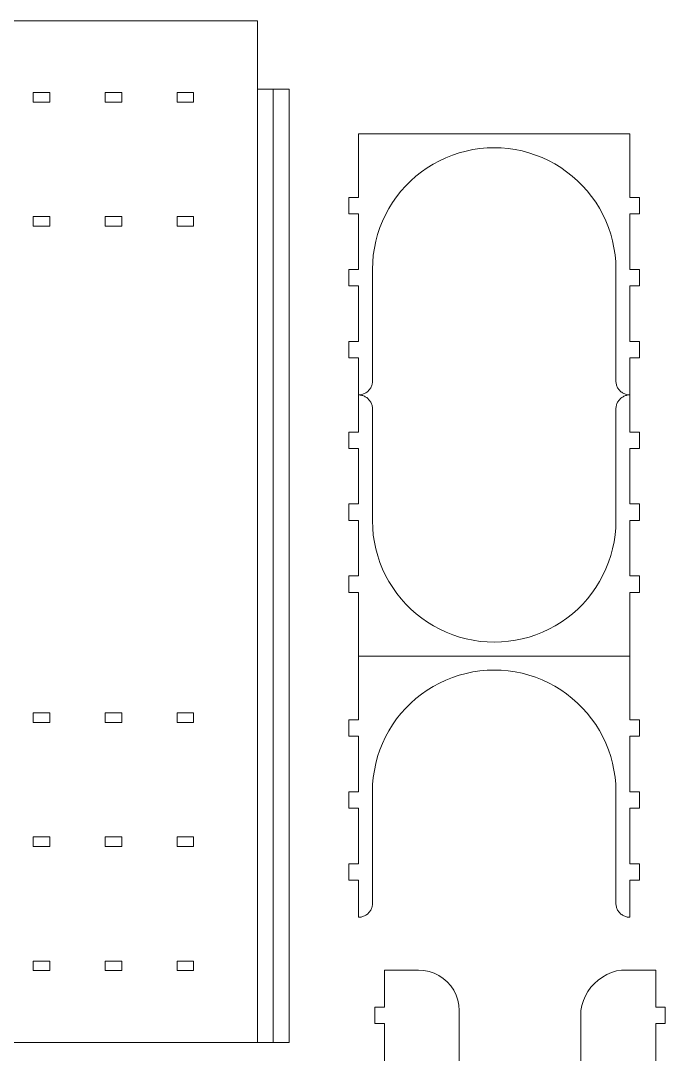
# Model space of a CAD drawing. Header units: millimetres. Extents: x -98 to 307, y -584 to 79.
# Drawn here: x 94.5 to 296.2, y -250.1 to 73.5 of the extents above; entities that cross this region are included whole.
import ezdxf

# ---------------------------------------------------------------- set-up
doc = ezdxf.new("R2010")
doc.units = ezdxf.units.MM
doc.header["$MEASUREMENT"] = 0
doc.layers.add('layer 1', color=7, linetype='Continuous')

msp = doc.modelspace()

# ---------------------------------------------------------------- linework, layer by layer
at = {"layer": 'layer 1', "lineweight": 9}
for points in [[(83.5881, 73.5498), (83.5881, 73.5498), (168.5266, 73.5498), (168.5266, 73.5498)], [(168.5266, 52.1518), (168.5266, 52.1518), (168.5266, 73.5498), (168.5266, 73.5498)], [(168.5266, 52.1518), (168.5266, 52.1518), (173.482, 52.1518), (173.482, 52.1518)], [(168.5266, -246.3386), (168.5266, -246.3386), (168.5266, 52.1518), (168.5266, 52.1518)], [(173.482, 52.1518), (173.482, 52.1518), (178.4375, 52.1518), (178.4375, 52.1518)], [(173.482, -246.3386), (173.482, -246.3386), (173.482, 52.1518), (173.482, 52.1518)], [(178.4375, -246.3386), (178.4375, -246.3386), (178.4375, 52.1518), (178.4375, 52.1518)], [(98.3762, 48.0722), (98.3762, 48.0722), (98.3762, 51.0716), (98.3762, 51.0716)], [(98.3762, 51.0716), (98.3762, 51.0716), (103.5324, 51.0716), (103.5324, 51.0716)], [(103.5324, 51.0716), (103.5324, 51.0716), (103.5324, 48.0722), (103.5324, 48.0722)], [(120.8996, 48.0724), (120.8996, 48.0724), (120.8996, 51.0718), (120.8996, 51.0718)], [(120.8996, 51.0718), (120.8996, 51.0718), (126.0558, 51.0718), (126.0558, 51.0718)], [(126.0558, 51.0718), (126.0558, 51.0718), (126.0558, 48.0724), (126.0558, 48.0724)], [(143.4231, 51.072), (143.4231, 51.072), (143.4231, 48.0727), (143.4231, 48.0727)], [(148.5793, 51.072), (148.5793, 51.072), (143.4231, 51.072), (143.4231, 51.072)], [(148.5793, 48.0727), (148.5793, 48.0727), (148.5793, 51.072), (148.5793, 51.072)], [(103.5324, 48.0722), (103.5324, 48.0722), (98.3762, 48.0722), (98.3762, 48.0722)], [(126.0558, 48.0724), (126.0558, 48.0724), (120.8996, 48.0724), (120.8996, 48.0724)], [(143.4231, 48.0727), (143.4231, 48.0727), (148.5793, 48.0727), (148.5793, 48.0727)], [(200.1728, 38.1325), (200.1728, 38.1325), (200.1728, 18.1871), (200.1728, 18.1871)], [(285.1111, 38.1325), (285.1111, 38.1325), (200.1728, 38.1325), (200.1728, 38.1325)], [(285.1109, 18.1871), (285.1109, 18.1871), (285.1111, 38.1325), (285.1111, 38.1325)], [(233.8384, 32.7326), (233.8384, 32.7326), (231.7023, 32.1593), (231.7023, 32.1593)], [(236.0041, 33.181), (236.0041, 33.181), (233.8384, 32.7326), (233.8384, 32.7326)], [(238.1922, 33.503), (238.1922, 33.503), (236.0041, 33.181), (236.0041, 33.181)], [(240.3953, 33.6974), (240.3953, 33.6974), (238.1922, 33.503), (238.1922, 33.503)], [(242.606, 33.7637), (242.606, 33.7637), (240.3953, 33.6974), (240.3953, 33.6974)], [(244.8168, 33.7016), (244.8168, 33.7016), (242.606, 33.7637), (242.606, 33.7637)], [(247.0203, 33.5113), (247.0203, 33.5113), (244.8168, 33.7016), (244.8168, 33.7016)], [(249.2091, 33.1935), (249.2091, 33.1935), (247.0203, 33.5113), (247.0203, 33.5113)], [(251.3757, 32.7492), (251.3757, 32.7492), (249.2091, 33.1935), (249.2091, 33.1935)], [(253.5128, 32.1799), (253.5128, 32.1799), (251.3757, 32.7492), (251.3757, 32.7492)], [(225.5433, 29.7114), (225.5433, 29.7114), (223.5965, 28.6619), (223.5965, 28.6619)], [(227.5477, 30.6462), (227.5477, 30.6462), (225.5433, 29.7114), (225.5433, 29.7114)], [(229.603, 31.4631), (229.603, 31.4631), (227.5477, 30.6462), (227.5477, 30.6462)], [(231.7023, 32.1593), (231.7023, 32.1593), (229.603, 31.4631), (229.603, 31.4631)], [(255.6134, 31.4876), (255.6134, 31.4876), (253.5128, 32.1799), (253.5128, 32.1799)], [(257.6702, 30.6746), (257.6702, 30.6746), (255.6134, 31.4876), (255.6134, 31.4876)], [(259.6764, 29.7435), (259.6764, 29.7435), (257.6702, 30.6746), (257.6702, 30.6746)], [(261.6252, 28.6977), (261.6252, 28.6977), (259.6764, 29.7435), (259.6764, 29.7435)], [(219.9017, 26.2331), (219.9017, 26.2331), (218.1662, 24.8621), (218.1662, 24.8621)], [(221.7138, 27.5011), (221.7138, 27.5011), (219.9017, 26.2331), (219.9017, 26.2331)], [(223.5965, 28.6619), (223.5965, 28.6619), (221.7138, 27.5011), (221.7138, 27.5011)], [(263.51, 27.5405), (263.51, 27.5405), (261.6252, 28.6977), (261.6252, 28.6977)], [(265.3245, 26.2759), (265.3245, 26.2759), (263.51, 27.5405), (263.51, 27.5405)], [(267.0626, 24.9082), (267.0626, 24.9082), (265.3245, 26.2759), (265.3245, 26.2759)], [(216.5132, 23.3927), (216.5132, 23.3927), (214.9483, 21.8299), (214.9483, 21.8299)], [(218.1662, 24.8621), (218.1662, 24.8621), (216.5132, 23.3927), (216.5132, 23.3927)], [(268.7183, 23.4419), (268.7183, 23.4419), (267.0626, 24.9082), (267.0626, 24.9082)], [(270.2862, 21.882), (270.2862, 21.882), (268.7183, 23.4419), (268.7183, 23.4419)], [(213.4766, 20.1789), (213.4766, 20.1789), (212.1033, 18.4452), (212.1033, 18.4452)], [(214.9483, 21.8299), (214.9483, 21.8299), (213.4766, 20.1789), (213.4766, 20.1789)], [(271.761, 20.2338), (271.761, 20.2338), (270.2862, 21.882), (270.2862, 21.882)], [(273.1376, 18.5027), (273.1376, 18.5027), (271.761, 20.2338), (271.761, 20.2338)], [(200.1728, 18.1871), (200.1728, 18.1871), (197.1719, 18.1871), (197.1719, 18.1871)], [(210.8328, 16.6348), (210.8328, 16.6348), (209.6696, 14.7538), (209.6696, 14.7538)], [(212.1033, 18.4452), (212.1033, 18.4452), (210.8328, 16.6348), (210.8328, 16.6348)], [(274.4115, 16.6947), (274.4115, 16.6947), (273.1376, 18.5027), (273.1376, 18.5027)], [(275.5783, 14.8159), (275.5783, 14.8159), (274.4115, 16.6947), (274.4115, 16.6947)], [(285.1109, 18.1871), (285.1109, 18.1871), (288.1102, 18.1871), (288.1102, 18.1871)], [(200.1728, 13.0309), (200.1728, 13.0309), (197.1719, 13.0309), (197.1719, 13.0309)], [(200.1728, 13.0309), (200.1728, 13.0309), (200.1728, -4.3363), (200.1728, -4.3363)], [(209.6696, 14.7538), (209.6696, 14.7538), (208.6174, 12.8084), (208.6174, 12.8084)], [(276.6341, 12.8725), (276.6341, 12.8725), (275.5783, 14.8159), (275.5783, 14.8159)], [(285.1107, -4.3363), (285.1107, -4.3363), (285.1109, 13.0309), (285.1109, 13.0309)], [(285.1109, 13.0309), (285.1109, 13.0309), (288.1102, 13.0309), (288.1102, 13.0309)], [(98.3762, 9.2243), (98.3762, 9.2243), (98.3762, 12.2237), (98.3762, 12.2237)], [(98.3762, 12.2237), (98.3762, 12.2237), (103.5324, 12.2237), (103.5324, 12.2237)], [(103.5324, 12.2237), (103.5324, 12.2237), (103.5324, 9.2243), (103.5324, 9.2243)], [(120.8996, 9.2245), (120.8996, 9.2245), (120.8996, 12.2239), (120.8996, 12.2239)], [(120.8996, 12.2239), (120.8996, 12.2239), (126.0558, 12.2239), (126.0558, 12.2239)], [(126.0558, 12.2239), (126.0558, 12.2239), (126.0558, 9.2245), (126.0558, 9.2245)], [(143.4231, 12.2241), (143.4231, 12.2241), (143.4231, 9.2247), (143.4231, 9.2247)], [(148.5793, 12.2241), (148.5793, 12.2241), (143.4231, 12.2241), (143.4231, 12.2241)], [(148.5793, 9.2247), (148.5793, 9.2247), (148.5793, 12.2241), (148.5793, 12.2241)], [(207.6799, 10.8052), (207.6799, 10.8052), (206.8602, 8.751), (206.8602, 8.751)], [(208.6174, 12.8084), (208.6174, 12.8084), (207.6799, 10.8052), (207.6799, 10.8052)], [(277.5754, 10.8711), (277.5754, 10.8711), (276.6341, 12.8725), (276.6341, 12.8725)], [(278.3989, 8.8184), (278.3989, 8.8184), (277.5754, 10.8711), (277.5754, 10.8711)], [(103.5324, 9.2243), (103.5324, 9.2243), (98.3762, 9.2243), (98.3762, 9.2243)], [(126.0558, 9.2245), (126.0558, 9.2245), (120.8996, 9.2245), (120.8996, 9.2245)], [(143.4231, 9.2247), (143.4231, 9.2247), (148.5793, 9.2247), (148.5793, 9.2247)], [(206.1611, 6.6527), (206.1611, 6.6527), (205.585, 4.5174), (205.585, 4.5174)], [(206.8602, 8.751), (206.8602, 8.751), (206.1611, 6.6527), (206.1611, 6.6527)], [(279.102, 6.7215), (279.102, 6.7215), (278.3989, 8.8184), (278.3989, 8.8184)], [(279.6822, 4.5872), (279.6822, 4.5872), (279.102, 6.7215), (279.102, 6.7215)], [(205.585, 4.5174), (205.585, 4.5174), (205.1337, 2.3522), (205.1337, 2.3522)], [(280.1375, 2.4229), (280.1375, 2.4229), (279.6822, 4.5872), (279.6822, 4.5872)], [(204.8088, 0.1645), (204.8088, 0.1645), (204.6113, -2.0383), (204.6113, -2.0383)], [(205.1337, 2.3522), (205.1337, 2.3522), (204.8088, 0.1645), (204.8088, 0.1645)], [(280.4666, 0.2358), (280.4666, 0.2358), (280.1375, 2.4229), (280.1375, 2.4229)], [(280.6681, -1.9667), (280.6681, -1.9667), (280.4666, 0.2358), (280.4666, 0.2358)], [(204.6113, -2.0383), (204.6113, -2.0383), (204.5421, -4.2489), (204.5421, -4.2489)], [(280.7416, -4.1771), (280.7416, -4.1771), (280.6681, -1.9667), (280.6681, -1.9667)], [(200.1728, -4.3363), (200.1728, -4.3363), (197.1719, -4.3363), (197.1719, -4.3363)], [(204.5421, -4.2489), (204.5421, -4.2489), (204.5421, -39.2597), (204.5421, -39.2597)], [(280.7416, -39.2597), (280.7416, -39.2597), (280.7416, -4.1771), (280.7416, -4.1771)], [(285.1107, -4.3363), (285.1107, -4.3363), (288.1102, -4.3364), (288.1102, -4.3364)], [(200.1728, -9.4925), (200.1728, -9.4925), (197.1719, -9.4925), (197.1719, -9.4925)], [(200.1728, -9.4925), (200.1728, -9.4925), (200.1728, -26.8598), (200.1728, -26.8598)], [(285.1105, -26.8598), (285.1105, -26.8598), (285.1107, -9.4925), (285.1107, -9.4925)], [(285.1107, -9.4925), (285.1107, -9.4925), (288.1102, -9.4926), (288.1102, -9.4926)], [(200.1728, -26.8598), (200.1728, -26.8598), (197.1719, -26.8598), (197.1719, -26.8598)], [(285.1105, -26.8598), (285.1105, -26.8598), (288.1102, -26.8598), (288.1102, -26.8598)], [(200.1728, -32.016), (200.1728, -32.016), (197.1719, -32.016), (197.1719, -32.016)], [(200.1728, -32.016), (200.1728, -32.016), (200.1728, -43.629), (200.1728, -43.629)], [(285.1102, -43.629), (285.1102, -43.629), (285.1104, -32.016), (285.1104, -32.016)], [(285.1104, -32.016), (285.1104, -32.016), (288.1102, -32.016), (288.1102, -32.016)], [(203.3579, -42.2507), (203.3579, -42.2507), (203.5394, -42.0448), (203.5394, -42.0448)], [(203.5394, -42.0448), (203.5394, -42.0448), (203.7076, -41.8279), (203.7076, -41.8279)], [(203.7076, -41.8279), (203.7076, -41.8279), (203.8619, -41.6009), (203.8619, -41.6009)], [(203.8619, -41.6009), (203.8619, -41.6009), (204.0016, -41.3646), (204.0016, -41.3646)], [(204.0016, -41.3646), (204.0016, -41.3646), (204.1262, -41.1201), (204.1262, -41.1201)], [(204.1262, -41.1201), (204.1262, -41.1201), (204.2352, -40.8682), (204.2352, -40.8682)], [(204.2352, -40.8682), (204.2352, -40.8682), (204.3282, -40.6099), (204.3282, -40.6099)], [(204.3282, -40.6099), (204.3282, -40.6099), (204.4048, -40.3463), (204.4048, -40.3463)], [(204.4048, -40.3463), (204.4048, -40.3463), (204.4647, -40.0784), (204.4647, -40.0784)], [(204.4647, -40.0784), (204.4647, -40.0784), (204.5076, -39.8073), (204.5076, -39.8073)], [(204.5076, -39.8073), (204.5076, -39.8073), (204.5334, -39.5341), (204.5334, -39.5341)], [(204.5334, -39.5341), (204.5334, -39.5341), (204.5421, -39.2597), (204.5421, -39.2597)], [(280.7416, -39.2597), (280.7416, -39.2597), (280.7502, -39.534), (280.7502, -39.534)], [(280.7502, -39.534), (280.7502, -39.534), (280.776, -39.8072), (280.776, -39.8072)], [(280.776, -39.8072), (280.776, -39.8072), (280.819, -40.0783), (280.819, -40.0783)], [(280.819, -40.0783), (280.819, -40.0783), (280.8788, -40.3461), (280.8788, -40.3461)], [(280.8788, -40.3461), (280.8788, -40.3461), (280.9554, -40.6097), (280.9554, -40.6097)], [(280.9554, -40.6097), (280.9554, -40.6097), (281.0484, -40.8679), (281.0484, -40.8679)], [(281.0484, -40.8679), (281.0484, -40.8679), (281.1573, -41.1198), (281.1573, -41.1198)], [(281.1573, -41.1198), (281.1573, -41.1198), (281.2819, -41.3643), (281.2819, -41.3643)], [(281.2819, -41.3643), (281.2819, -41.3643), (281.4216, -41.6005), (281.4216, -41.6005)], [(281.4216, -41.6005), (281.4216, -41.6005), (281.5759, -41.8275), (281.5759, -41.8275)], [(281.5759, -41.8275), (281.5759, -41.8275), (281.7441, -42.0444), (281.7441, -42.0444)], [(281.7441, -42.0444), (281.7441, -42.0444), (281.9256, -42.2503), (281.9256, -42.2503)], [(200.1728, -43.629), (200.1728, -43.629), (200.1725, -55.242), (200.1725, -55.242)], [(200.1728, -43.629), (200.1728, -43.629), (200.4472, -43.6204), (200.4472, -43.6204)], [(200.4472, -43.6204), (200.4472, -43.6204), (200.7204, -43.5946), (200.7204, -43.5946)], [(200.7202, -43.6641), (200.7202, -43.6641), (200.4472, -43.6204), (200.4472, -43.6204)], [(200.9913, -43.707), (200.9913, -43.707), (200.7202, -43.6641), (200.7202, -43.6641)], [(200.7204, -43.5946), (200.7204, -43.5946), (200.9915, -43.5516), (200.9915, -43.5516)], [(201.2591, -43.7669), (201.2591, -43.7669), (200.9913, -43.707), (200.9913, -43.707)], [(200.9915, -43.5516), (200.9915, -43.5516), (201.2594, -43.4917), (201.2594, -43.4917)], [(201.5227, -43.8434), (201.5227, -43.8434), (201.2591, -43.7669), (201.2591, -43.7669)], [(201.2594, -43.4917), (201.2594, -43.4917), (201.523, -43.4152), (201.523, -43.4152)], [(201.7809, -43.9364), (201.7809, -43.9364), (201.5227, -43.8434), (201.5227, -43.8434)], [(201.523, -43.4152), (201.523, -43.4152), (201.7812, -43.3222), (201.7812, -43.3222)], [(202.0328, -44.0454), (202.0328, -44.0454), (201.7809, -43.9364), (201.7809, -43.9364)], [(201.7812, -43.3222), (201.7812, -43.3222), (202.0332, -43.2132), (202.0332, -43.2132)], [(202.2773, -44.17), (202.2773, -44.17), (202.0328, -44.0454), (202.0328, -44.0454)], [(202.0332, -43.2132), (202.0332, -43.2132), (202.2777, -43.0885), (202.2777, -43.0885)], [(202.5135, -44.3097), (202.5135, -44.3097), (202.2773, -44.17), (202.2773, -44.17)], [(202.2777, -43.0885), (202.2777, -43.0885), (202.514, -42.9488), (202.514, -42.9488)], [(202.7405, -44.464), (202.7405, -44.464), (202.5135, -44.3097), (202.5135, -44.3097)], [(202.514, -42.9488), (202.514, -42.9488), (202.741, -42.7945), (202.741, -42.7945)], [(202.9574, -44.6322), (202.9574, -44.6322), (202.7405, -44.464), (202.7405, -44.464)], [(202.741, -42.7945), (202.741, -42.7945), (202.9579, -42.6263), (202.9579, -42.6263)], [(203.1633, -44.8137), (203.1633, -44.8137), (202.9574, -44.6322), (202.9574, -44.6322)], [(202.9579, -42.6263), (202.9579, -42.6263), (203.1638, -42.4448), (203.1638, -42.4448)], [(203.3573, -45.0078), (203.3573, -45.0078), (203.1633, -44.8137), (203.1633, -44.8137)], [(203.1638, -42.4448), (203.1638, -42.4448), (203.3579, -42.2507), (203.3579, -42.2507)], [(203.5388, -45.2136), (203.5388, -45.2136), (203.3573, -45.0078), (203.3573, -45.0078)], [(203.707, -45.4305), (203.707, -45.4305), (203.5388, -45.2136), (203.5388, -45.2136)], [(281.7435, -45.2132), (281.7435, -45.2132), (281.5753, -45.4301), (281.5753, -45.4301)], [(281.9251, -45.0073), (281.9251, -45.0073), (281.7435, -45.2132), (281.7435, -45.2132)], [(282.1192, -44.8132), (282.1192, -44.8132), (281.9251, -45.0073), (281.9251, -45.0073)], [(281.9256, -42.2503), (281.9256, -42.2503), (282.1197, -42.4443), (282.1197, -42.4443)], [(282.325, -44.6317), (282.325, -44.6317), (282.1192, -44.8132), (282.1192, -44.8132)], [(282.1197, -42.4443), (282.1197, -42.4443), (282.3255, -42.6258), (282.3255, -42.6258)], [(282.5419, -44.4635), (282.5419, -44.4635), (282.325, -44.6317), (282.325, -44.6317)], [(282.3255, -42.6258), (282.3255, -42.6258), (282.5424, -42.794), (282.5424, -42.794)], [(282.7689, -44.3092), (282.7689, -44.3092), (282.5419, -44.4635), (282.5419, -44.4635)], [(282.5424, -42.794), (282.5424, -42.794), (282.7694, -42.9483), (282.7694, -42.9483)], [(283.0052, -44.1695), (283.0052, -44.1695), (282.7689, -44.3092), (282.7689, -44.3092)], [(282.7694, -42.9483), (282.7694, -42.9483), (283.0056, -43.088), (283.0056, -43.088)], [(283.2498, -44.0448), (283.2498, -44.0448), (283.0052, -44.1695), (283.0052, -44.1695)], [(283.0056, -43.088), (283.0056, -43.088), (283.2502, -43.2126), (283.2502, -43.2126)], [(283.5017, -43.9358), (283.5017, -43.9358), (283.2498, -44.0448), (283.2498, -44.0448)], [(283.2502, -43.2126), (283.2502, -43.2126), (283.502, -43.3216), (283.502, -43.3216)], [(283.7599, -43.8428), (283.7599, -43.8428), (283.5017, -43.9358), (283.5017, -43.9358)], [(283.502, -43.3216), (283.502, -43.3216), (283.7603, -43.4146), (283.7603, -43.4146)], [(284.0235, -43.7663), (284.0235, -43.7663), (283.7599, -43.8428), (283.7599, -43.8428)], [(283.7603, -43.4146), (283.7603, -43.4146), (284.0238, -43.4911), (284.0238, -43.4911)], [(284.2914, -43.7064), (284.2914, -43.7064), (284.0235, -43.7663), (284.0235, -43.7663)], [(284.0238, -43.4911), (284.0238, -43.4911), (284.2916, -43.551), (284.2916, -43.551)], [(284.8359, -43.6198), (284.8359, -43.6198), (284.2914, -43.7064), (284.2914, -43.7064)], [(284.2916, -43.551), (284.2916, -43.551), (284.5627, -43.5939), (284.5627, -43.5939)], [(284.5627, -43.5939), (284.5627, -43.5939), (284.8359, -43.6198), (284.8359, -43.6198)], [(284.8359, -43.6198), (284.8359, -43.6198), (285.1102, -43.629), (285.1102, -43.629)], [(285.1102, -55.242), (285.1102, -55.242), (285.1102, -43.629), (285.1102, -43.629)], [(203.8613, -45.6575), (203.8613, -45.6575), (203.707, -45.4305), (203.707, -45.4305)], [(204.001, -45.8937), (204.001, -45.8937), (203.8613, -45.6575), (203.8613, -45.6575)], [(204.1256, -46.1382), (204.1256, -46.1382), (204.001, -45.8937), (204.001, -45.8937)], [(204.2346, -46.3901), (204.2346, -46.3901), (204.1256, -46.1382), (204.1256, -46.1382)], [(204.3275, -46.6483), (204.3275, -46.6483), (204.2346, -46.3901), (204.2346, -46.3901)], [(204.4041, -46.9119), (204.4041, -46.9119), (204.3275, -46.6483), (204.3275, -46.6483)], [(204.464, -47.1797), (204.464, -47.1797), (204.4041, -46.9119), (204.4041, -46.9119)], [(204.5069, -47.4508), (204.5069, -47.4508), (204.464, -47.1797), (204.464, -47.1797)], [(204.5327, -47.724), (204.5327, -47.724), (204.5069, -47.4508), (204.5069, -47.4508)], [(204.5414, -47.9983), (204.5414, -47.9983), (204.5327, -47.724), (204.5327, -47.724)], [(204.5414, -47.9983), (204.5414, -47.9983), (204.5414, -83.0809), (204.5414, -83.0809)], [(280.7495, -47.7239), (280.7495, -47.7239), (280.7409, -47.9983), (280.7409, -47.9983)], [(280.7409, -83.0091), (280.7409, -83.0091), (280.7409, -47.9983), (280.7409, -47.9983)], [(280.7753, -47.4507), (280.7753, -47.4507), (280.7495, -47.7239), (280.7495, -47.7239)], [(280.8183, -47.1796), (280.8183, -47.1796), (280.7753, -47.4507), (280.7753, -47.4507)], [(280.8781, -46.9117), (280.8781, -46.9117), (280.8183, -47.1796), (280.8183, -47.1796)], [(280.9547, -46.6481), (280.9547, -46.6481), (280.8781, -46.9117), (280.8781, -46.9117)], [(281.0477, -46.3898), (281.0477, -46.3898), (280.9547, -46.6481), (280.9547, -46.6481)], [(281.1567, -46.1379), (281.1567, -46.1379), (281.0477, -46.3898), (281.0477, -46.3898)], [(281.2813, -45.8934), (281.2813, -45.8934), (281.1567, -46.1379), (281.1567, -46.1379)], [(281.421, -45.6571), (281.421, -45.6571), (281.2813, -45.8934), (281.2813, -45.8934)], [(281.5753, -45.4301), (281.5753, -45.4301), (281.421, -45.6571), (281.421, -45.6571)], [(200.1725, -55.242), (200.1725, -55.242), (197.1719, -55.242), (197.1719, -55.242)], [(285.1102, -55.242), (285.1102, -55.242), (288.1102, -55.242), (288.1102, -55.242)], [(200.1724, -60.3982), (200.1724, -60.3982), (197.1719, -60.3982), (197.1719, -60.3982)], [(200.1724, -60.3982), (200.1724, -60.3982), (200.1723, -77.7655), (200.1723, -77.7655)], [(285.1102, -77.7655), (285.1102, -77.7655), (285.1102, -60.3982), (285.1102, -60.3982)], [(285.1102, -60.3982), (285.1102, -60.3982), (288.1102, -60.3982), (288.1102, -60.3982)], [(200.1723, -77.7655), (200.1723, -77.7655), (197.1719, -77.7654), (197.1719, -77.7654)], [(285.1102, -77.7655), (285.1102, -77.7655), (288.1102, -77.7655), (288.1102, -77.7655)], [(200.1722, -82.9217), (200.1722, -82.9217), (197.1719, -82.9216), (197.1719, -82.9216)], [(200.1722, -82.9217), (200.1722, -82.9217), (200.1721, -100.2889), (200.1721, -100.2889)], [(204.5414, -83.0809), (204.5414, -83.0809), (204.6148, -85.2914), (204.6148, -85.2914)], [(280.6716, -85.2197), (280.6716, -85.2197), (280.7409, -83.0091), (280.7409, -83.0091)], [(285.1102, -100.2889), (285.1102, -100.2889), (285.1102, -82.9217), (285.1102, -82.9217)], [(285.1102, -82.9217), (285.1102, -82.9217), (288.1102, -82.9217), (288.1102, -82.9217)], [(204.6148, -85.2914), (204.6148, -85.2914), (204.8164, -87.4938), (204.8164, -87.4938)], [(280.4742, -87.4225), (280.4742, -87.4225), (280.6716, -85.2197), (280.6716, -85.2197)], [(204.8164, -87.4938), (204.8164, -87.4938), (205.1454, -89.6809), (205.1454, -89.6809)], [(205.1454, -89.6809), (205.1454, -89.6809), (205.6008, -91.8452), (205.6008, -91.8452)], [(279.698, -91.7754), (279.698, -91.7754), (280.1493, -89.6102), (280.1493, -89.6102)], [(280.1493, -89.6102), (280.1493, -89.6102), (280.4742, -87.4225), (280.4742, -87.4225)], [(205.6008, -91.8452), (205.6008, -91.8452), (206.181, -93.9795), (206.181, -93.9795)], [(279.1218, -93.9107), (279.1218, -93.9107), (279.698, -91.7754), (279.698, -91.7754)], [(206.181, -93.9795), (206.181, -93.9795), (206.884, -96.0764), (206.884, -96.0764)], [(206.884, -96.0764), (206.884, -96.0764), (207.7076, -98.1291), (207.7076, -98.1291)], [(277.603, -98.0632), (277.603, -98.0632), (278.4227, -96.009), (278.4227, -96.009)], [(278.4227, -96.009), (278.4227, -96.009), (279.1218, -93.9107), (279.1218, -93.9107)], [(200.1721, -100.2889), (200.1721, -100.2889), (197.1719, -100.2889), (197.1719, -100.2889)], [(207.7076, -98.1291), (207.7076, -98.1291), (208.6488, -100.1305), (208.6488, -100.1305)], [(208.6488, -100.1305), (208.6488, -100.1305), (209.7047, -102.0739), (209.7047, -102.0739)], [(275.6134, -102.0118), (275.6134, -102.0118), (276.6655, -100.0664), (276.6655, -100.0664)], [(276.6655, -100.0664), (276.6655, -100.0664), (277.603, -98.0632), (277.603, -98.0632)], [(285.1102, -100.2889), (285.1102, -100.2889), (288.1102, -100.2889), (288.1102, -100.2889)], [(209.7047, -102.0739), (209.7047, -102.0739), (210.8715, -103.9527), (210.8715, -103.9527)], [(274.4501, -103.8928), (274.4501, -103.8928), (275.6134, -102.0118), (275.6134, -102.0118)], [(200.172, -105.4451), (200.172, -105.4451), (197.1719, -105.4451), (197.1719, -105.4451)], [(200.172, -105.4451), (200.172, -105.4451), (200.1719, -125.3905), (200.1719, -125.3905)], [(210.8715, -103.9527), (210.8715, -103.9527), (212.1453, -105.7607), (212.1453, -105.7607)], [(212.1453, -105.7607), (212.1453, -105.7607), (213.5219, -107.4918), (213.5219, -107.4918)], [(271.8063, -107.4369), (271.8063, -107.4369), (273.1796, -105.7032), (273.1796, -105.7032)], [(273.1796, -105.7032), (273.1796, -105.7032), (274.4501, -103.8928), (274.4501, -103.8928)], [(285.1102, -125.3905), (285.1102, -125.3905), (285.1102, -105.4451), (285.1102, -105.4451)], [(285.1102, -105.4451), (285.1102, -105.4451), (288.1102, -105.4451), (288.1102, -105.4451)], [(213.5219, -107.4918), (213.5219, -107.4918), (214.9967, -109.14), (214.9967, -109.14)], [(214.9967, -109.14), (214.9967, -109.14), (216.5646, -110.6999), (216.5646, -110.6999)], [(268.7697, -110.6507), (268.7697, -110.6507), (270.3347, -109.0879), (270.3347, -109.0879)], [(270.3347, -109.0879), (270.3347, -109.0879), (271.8063, -107.4369), (271.8063, -107.4369)], [(216.5646, -110.6999), (216.5646, -110.6999), (218.2204, -112.1662), (218.2204, -112.1662)], [(218.2204, -112.1662), (218.2204, -112.1662), (219.9584, -113.5339), (219.9584, -113.5339)], [(265.3812, -113.4911), (265.3812, -113.4911), (267.1167, -112.1201), (267.1167, -112.1201)], [(267.1167, -112.1201), (267.1167, -112.1201), (268.7697, -110.6507), (268.7697, -110.6507)], [(219.9584, -113.5339), (219.9584, -113.5339), (221.7729, -114.7985), (221.7729, -114.7985)], [(221.7729, -114.7985), (221.7729, -114.7985), (223.6577, -115.9557), (223.6577, -115.9557)], [(223.6577, -115.9557), (223.6577, -115.9557), (225.6065, -117.0015), (225.6065, -117.0015)], [(259.7396, -116.9694), (259.7396, -116.9694), (261.6865, -115.9199), (261.6865, -115.9199)], [(261.6865, -115.9199), (261.6865, -115.9199), (263.5691, -114.7591), (263.5691, -114.7591)], [(263.5691, -114.7591), (263.5691, -114.7591), (265.3812, -113.4911), (265.3812, -113.4911)], [(225.6065, -117.0015), (225.6065, -117.0015), (227.6127, -117.9326), (227.6127, -117.9326)], [(227.6127, -117.9326), (227.6127, -117.9326), (229.6695, -118.7456), (229.6695, -118.7456)], [(229.6695, -118.7456), (229.6695, -118.7456), (231.7701, -119.4379), (231.7701, -119.4379)], [(231.7701, -119.4379), (231.7701, -119.4379), (233.9073, -120.0072), (233.9073, -120.0072)], [(251.4446, -119.9906), (251.4446, -119.9906), (253.5807, -119.4173), (253.5807, -119.4173)], [(253.5807, -119.4173), (253.5807, -119.4173), (255.6799, -118.7211), (255.6799, -118.7211)], [(255.6799, -118.7211), (255.6799, -118.7211), (257.7352, -117.9042), (257.7352, -117.9042)], [(257.7352, -117.9042), (257.7352, -117.9042), (259.7396, -116.9694), (259.7396, -116.9694)], [(233.9073, -120.0072), (233.9073, -120.0072), (236.0739, -120.4515), (236.0739, -120.4515)], [(236.0739, -120.4515), (236.0739, -120.4515), (238.2626, -120.7693), (238.2626, -120.7693)], [(238.2626, -120.7693), (238.2626, -120.7693), (240.4661, -120.9596), (240.4661, -120.9596)], [(240.4661, -120.9596), (240.4661, -120.9596), (242.6769, -121.0217), (242.6769, -121.0217)], [(242.6769, -121.0217), (242.6769, -121.0217), (244.8876, -120.9554), (244.8876, -120.9554)], [(244.8876, -120.9554), (244.8876, -120.9554), (247.0907, -120.761), (247.0907, -120.761)], [(247.0907, -120.761), (247.0907, -120.761), (249.2788, -120.439), (249.2788, -120.439)], [(249.2788, -120.439), (249.2788, -120.439), (251.4446, -119.9906), (251.4446, -119.9906)], [(200.1719, -125.3905), (200.1719, -125.3905), (200.1719, -145.3358), (200.1719, -145.3358)], [(285.1102, -125.3905), (285.1102, -125.3905), (200.1719, -125.3905), (200.1719, -125.3905)], [(285.11, -145.3358), (285.11, -145.3358), (285.1102, -125.3905), (285.1102, -125.3905)], [(229.6021, -132.0599), (229.6021, -132.0599), (227.5468, -132.8768), (227.5468, -132.8768)], [(231.7014, -131.3636), (231.7014, -131.3636), (229.6021, -132.0599), (229.6021, -132.0599)], [(233.8375, -130.7903), (233.8375, -130.7903), (231.7014, -131.3636), (231.7014, -131.3636)], [(236.0032, -130.342), (236.0032, -130.342), (233.8375, -130.7903), (233.8375, -130.7903)], [(238.1913, -130.02), (238.1913, -130.02), (236.0032, -130.342), (236.0032, -130.342)], [(240.3944, -129.8256), (240.3944, -129.8256), (238.1913, -130.02), (238.1913, -130.02)], [(242.6051, -129.7593), (242.6051, -129.7593), (240.3944, -129.8256), (240.3944, -129.8256)], [(244.8159, -129.8214), (244.8159, -129.8214), (242.6051, -129.7593), (242.6051, -129.7593)], [(247.0194, -130.0117), (247.0194, -130.0117), (244.8159, -129.8214), (244.8159, -129.8214)], [(249.2082, -130.3295), (249.2082, -130.3295), (247.0194, -130.0117), (247.0194, -130.0117)], [(251.3748, -130.7738), (251.3748, -130.7738), (249.2082, -130.3295), (249.2082, -130.3295)], [(253.512, -131.3431), (253.512, -131.3431), (251.3748, -130.7738), (251.3748, -130.7738)], [(255.6125, -132.0354), (255.6125, -132.0354), (253.512, -131.3431), (253.512, -131.3431)], [(257.6693, -132.8484), (257.6693, -132.8484), (255.6125, -132.0354), (255.6125, -132.0354)], [(223.5956, -134.8611), (223.5956, -134.8611), (221.713, -136.0218), (221.713, -136.0218)], [(225.5424, -133.8116), (225.5424, -133.8116), (223.5956, -134.8611), (223.5956, -134.8611)], [(227.5468, -132.8768), (227.5468, -132.8768), (225.5424, -133.8116), (225.5424, -133.8116)], [(259.6755, -133.7794), (259.6755, -133.7794), (257.6693, -132.8484), (257.6693, -132.8484)], [(261.6243, -134.8253), (261.6243, -134.8253), (259.6755, -133.7794), (259.6755, -133.7794)], [(263.5091, -135.9824), (263.5091, -135.9824), (261.6243, -134.8253), (261.6243, -134.8253)], [(218.1654, -138.6609), (218.1654, -138.6609), (216.5124, -140.1303), (216.5124, -140.1303)], [(219.9008, -137.2898), (219.9008, -137.2898), (218.1654, -138.6609), (218.1654, -138.6609)], [(221.713, -136.0218), (221.713, -136.0218), (219.9008, -137.2898), (219.9008, -137.2898)], [(265.3236, -137.247), (265.3236, -137.247), (263.5091, -135.9824), (263.5091, -135.9824)], [(267.0617, -138.6148), (267.0617, -138.6148), (265.3236, -137.247), (265.3236, -137.247)], [(268.7175, -140.0811), (268.7175, -140.0811), (267.0617, -138.6148), (267.0617, -138.6148)], [(214.9474, -141.6931), (214.9474, -141.6931), (213.4758, -143.3441), (213.4758, -143.3441)], [(216.5124, -140.1303), (216.5124, -140.1303), (214.9474, -141.6931), (214.9474, -141.6931)], [(270.2854, -141.641), (270.2854, -141.641), (268.7175, -140.0811), (268.7175, -140.0811)], [(271.7601, -143.2892), (271.7601, -143.2892), (270.2854, -141.641), (270.2854, -141.641)], [(98.3762, -146.1636), (98.3762, -146.1636), (98.3762, -143.1643), (98.3762, -143.1643)], [(98.3762, -143.1643), (98.3762, -143.1643), (103.5324, -143.1643), (103.5324, -143.1643)], [(103.5324, -143.1643), (103.5324, -143.1643), (103.5324, -146.1636), (103.5324, -146.1636)], [(120.8996, -146.1634), (120.8996, -146.1634), (120.8996, -143.164), (120.8996, -143.164)], [(120.8996, -143.164), (120.8996, -143.164), (126.0558, -143.164), (126.0558, -143.164)], [(126.0558, -143.164), (126.0558, -143.164), (126.0558, -146.1634), (126.0558, -146.1634)], [(148.5793, -143.1638), (148.5793, -143.1638), (143.4231, -143.1638), (143.4231, -143.1638)], [(143.4231, -143.1638), (143.4231, -143.1638), (143.4231, -146.1632), (143.4231, -146.1632)], [(148.5793, -146.1632), (148.5793, -146.1632), (148.5793, -143.1638), (148.5793, -143.1638)], [(200.1719, -145.3358), (200.1719, -145.3358), (197.1719, -145.3358), (197.1719, -145.3358)], [(212.1024, -145.0777), (212.1024, -145.0777), (210.832, -146.8881), (210.832, -146.8881)], [(213.4758, -143.3441), (213.4758, -143.3441), (212.1024, -145.0777), (212.1024, -145.0777)], [(273.1367, -145.0202), (273.1367, -145.0202), (271.7601, -143.2892), (271.7601, -143.2892)], [(274.4106, -146.8282), (274.4106, -146.8282), (273.1367, -145.0202), (273.1367, -145.0202)], [(285.11, -145.3358), (285.11, -145.3358), (288.1102, -145.3359), (288.1102, -145.3359)], [(103.5324, -146.1636), (103.5324, -146.1636), (98.3762, -146.1636), (98.3762, -146.1636)], [(126.0558, -146.1634), (126.0558, -146.1634), (120.8996, -146.1634), (120.8996, -146.1634)], [(143.4231, -146.1632), (143.4231, -146.1632), (148.5793, -146.1632), (148.5793, -146.1632)], [(209.6687, -148.7692), (209.6687, -148.7692), (208.6165, -150.7146), (208.6165, -150.7146)], [(210.832, -146.8881), (210.832, -146.8881), (209.6687, -148.7692), (209.6687, -148.7692)], [(275.5774, -148.7071), (275.5774, -148.7071), (274.4106, -146.8282), (274.4106, -146.8282)], [(276.6332, -150.6505), (276.6332, -150.6505), (275.5774, -148.7071), (275.5774, -148.7071)], [(200.1719, -150.492), (200.1719, -150.492), (197.1719, -150.492), (197.1719, -150.492)], [(200.1719, -150.492), (200.1719, -150.492), (200.1719, -167.8593), (200.1719, -167.8593)], [(208.6165, -150.7146), (208.6165, -150.7146), (207.679, -152.7178), (207.679, -152.7178)], [(277.5745, -152.6519), (277.5745, -152.6519), (276.6332, -150.6505), (276.6332, -150.6505)], [(285.1098, -167.8593), (285.1098, -167.8593), (285.11, -150.492), (285.11, -150.492)], [(285.11, -150.492), (285.11, -150.492), (288.1102, -150.4921), (288.1102, -150.4921)], [(206.8594, -154.772), (206.8594, -154.772), (206.1603, -156.8703), (206.1603, -156.8703)], [(207.679, -152.7178), (207.679, -152.7178), (206.8594, -154.772), (206.8594, -154.772)], [(278.398, -154.7046), (278.398, -154.7046), (277.5745, -152.6519), (277.5745, -152.6519)], [(279.1011, -156.8015), (279.1011, -156.8015), (278.398, -154.7046), (278.398, -154.7046)], [(206.1603, -156.8703), (206.1603, -156.8703), (205.5841, -159.0056), (205.5841, -159.0056)], [(279.6813, -158.9358), (279.6813, -158.9358), (279.1011, -156.8015), (279.1011, -156.8015)], [(205.1328, -161.1707), (205.1328, -161.1707), (204.8079, -163.3584), (204.8079, -163.3584)], [(205.5841, -159.0056), (205.5841, -159.0056), (205.1328, -161.1707), (205.1328, -161.1707)], [(280.1367, -161.1001), (280.1367, -161.1001), (279.6813, -158.9358), (279.6813, -158.9358)], [(280.4657, -163.2871), (280.4657, -163.2871), (280.1367, -161.1001), (280.1367, -161.1001)], [(204.8079, -163.3584), (204.8079, -163.3584), (204.6105, -165.5613), (204.6105, -165.5613)], [(280.6673, -165.4896), (280.6673, -165.4896), (280.4657, -163.2871), (280.4657, -163.2871)], [(200.1719, -167.8593), (200.1719, -167.8593), (197.1719, -167.8593), (197.1719, -167.8593)], [(204.6105, -165.5613), (204.6105, -165.5613), (204.5412, -167.7719), (204.5412, -167.7719)], [(204.5412, -167.7719), (204.5412, -167.7719), (204.5412, -202.7827), (204.5412, -202.7827)], [(280.7407, -167.7001), (280.7407, -167.7001), (280.6673, -165.4896), (280.6673, -165.4896)], [(280.7407, -202.7827), (280.7407, -202.7827), (280.7407, -167.7001), (280.7407, -167.7001)], [(285.1098, -167.8593), (285.1098, -167.8593), (288.1102, -167.8593), (288.1102, -167.8593)], [(200.1719, -173.0155), (200.1719, -173.0155), (197.1719, -173.0155), (197.1719, -173.0155)], [(200.1719, -173.0155), (200.1719, -173.0155), (200.1719, -190.3827), (200.1719, -190.3827)], [(285.1096, -190.3827), (285.1096, -190.3827), (285.1098, -173.0155), (285.1098, -173.0155)], [(285.1098, -173.0155), (285.1098, -173.0155), (288.1102, -173.0155), (288.1102, -173.0155)], [(103.5324, -182.0122), (103.5324, -182.0122), (98.3762, -182.0122), (98.3762, -182.0122)], [(98.3762, -182.0122), (98.3762, -182.0122), (98.3762, -185.0115), (98.3762, -185.0115)], [(103.5324, -185.0115), (103.5324, -185.0115), (103.5324, -182.0122), (103.5324, -182.0122)], [(126.0558, -182.012), (126.0558, -182.012), (120.8996, -182.012), (120.8996, -182.012)], [(120.8996, -182.012), (120.8996, -182.012), (120.8996, -185.0113), (120.8996, -185.0113)], [(126.0558, -185.0113), (126.0558, -185.0113), (126.0558, -182.012), (126.0558, -182.012)], [(143.4231, -182.0117), (143.4231, -182.0117), (143.4231, -185.0111), (143.4231, -185.0111)], [(148.5793, -182.0117), (148.5793, -182.0117), (143.4231, -182.0117), (143.4231, -182.0117)], [(148.5793, -185.0111), (148.5793, -185.0111), (148.5793, -182.0117), (148.5793, -182.0117)], [(98.3762, -185.0115), (98.3762, -185.0115), (103.5324, -185.0115), (103.5324, -185.0115)], [(120.8996, -185.0113), (120.8996, -185.0113), (126.0558, -185.0113), (126.0558, -185.0113)], [(143.4231, -185.0111), (143.4231, -185.0111), (148.5793, -185.0111), (148.5793, -185.0111)], [(200.1719, -190.3827), (200.1719, -190.3827), (197.1719, -190.3827), (197.1719, -190.3827)], [(285.1096, -190.3827), (285.1096, -190.3827), (288.1102, -190.3828), (288.1102, -190.3828)], [(200.1719, -195.5389), (200.1719, -195.5389), (197.1719, -195.5389), (197.1719, -195.5389)], [(200.1719, -195.5389), (200.1719, -195.5389), (200.1719, -207.152), (200.1719, -207.152)], [(285.1093, -207.152), (285.1093, -207.152), (285.1095, -195.5389), (285.1095, -195.5389)], [(285.1095, -195.5389), (285.1095, -195.5389), (288.1102, -195.539), (288.1102, -195.539)], [(204.3273, -204.1329), (204.3273, -204.1329), (204.4039, -203.8693), (204.4039, -203.8693)], [(204.4039, -203.8693), (204.4039, -203.8693), (204.4638, -203.6014), (204.4638, -203.6014)], [(204.4638, -203.6014), (204.4638, -203.6014), (204.5067, -203.3303), (204.5067, -203.3303)], [(204.5067, -203.3303), (204.5067, -203.3303), (204.5326, -203.057), (204.5326, -203.057)], [(204.5326, -203.057), (204.5326, -203.057), (204.5412, -202.7827), (204.5412, -202.7827)], [(280.7407, -202.7827), (280.7407, -202.7827), (280.7493, -203.057), (280.7493, -203.057)], [(280.7493, -203.057), (280.7493, -203.057), (280.7751, -203.3302), (280.7751, -203.3302)], [(280.7751, -203.3302), (280.7751, -203.3302), (280.8181, -203.6013), (280.8181, -203.6013)], [(280.8181, -203.6013), (280.8181, -203.6013), (280.8779, -203.8691), (280.8779, -203.8691)], [(280.8779, -203.8691), (280.8779, -203.8691), (280.9545, -204.1327), (280.9545, -204.1327)], [(200.7195, -207.1175), (200.7195, -207.1175), (200.9906, -207.0746), (200.9906, -207.0746)], [(200.9906, -207.0746), (200.9906, -207.0746), (201.2585, -207.0147), (201.2585, -207.0147)], [(201.2585, -207.0147), (201.2585, -207.0147), (201.5221, -206.9381), (201.5221, -206.9381)], [(201.5221, -206.9381), (201.5221, -206.9381), (201.7804, -206.8451), (201.7804, -206.8451)], [(201.7804, -206.8451), (201.7804, -206.8451), (202.0323, -206.7361), (202.0323, -206.7361)], [(202.0323, -206.7361), (202.0323, -206.7361), (202.2768, -206.6115), (202.2768, -206.6115)], [(202.2768, -206.6115), (202.2768, -206.6115), (202.5131, -206.4718), (202.5131, -206.4718)], [(202.5131, -206.4718), (202.5131, -206.4718), (202.7401, -206.3175), (202.7401, -206.3175)], [(202.7401, -206.3175), (202.7401, -206.3175), (202.957, -206.1493), (202.957, -206.1493)], [(202.957, -206.1493), (202.957, -206.1493), (203.1629, -205.9678), (203.1629, -205.9678)], [(203.1629, -205.9678), (203.1629, -205.9678), (203.357, -205.7737), (203.357, -205.7737)], [(203.357, -205.7737), (203.357, -205.7737), (203.5385, -205.5678), (203.5385, -205.5678)], [(203.5385, -205.5678), (203.5385, -205.5678), (203.7067, -205.3509), (203.7067, -205.3509)], [(203.7067, -205.3509), (203.7067, -205.3509), (203.861, -205.1239), (203.861, -205.1239)], [(203.861, -205.1239), (203.861, -205.1239), (204.0007, -204.8876), (204.0007, -204.8876)], [(204.0007, -204.8876), (204.0007, -204.8876), (204.1254, -204.643), (204.1254, -204.643)], [(204.1254, -204.643), (204.1254, -204.643), (204.2344, -204.3911), (204.2344, -204.3911)], [(204.2344, -204.3911), (204.2344, -204.3911), (204.3273, -204.1329), (204.3273, -204.1329)], [(280.9545, -204.1327), (280.9545, -204.1327), (281.0475, -204.3909), (281.0475, -204.3909)], [(281.0475, -204.3909), (281.0475, -204.3909), (281.1565, -204.6428), (281.1565, -204.6428)], [(281.1565, -204.6428), (281.1565, -204.6428), (281.2811, -204.8873), (281.2811, -204.8873)], [(281.2811, -204.8873), (281.2811, -204.8873), (281.4208, -205.1235), (281.4208, -205.1235)], [(281.4208, -205.1235), (281.4208, -205.1235), (281.575, -205.3505), (281.575, -205.3505)], [(281.575, -205.3505), (281.575, -205.3505), (281.7432, -205.5674), (281.7432, -205.5674)], [(281.7432, -205.5674), (281.7432, -205.5674), (281.9247, -205.7732), (281.9247, -205.7732)], [(281.9247, -205.7732), (281.9247, -205.7732), (282.1188, -205.9673), (282.1188, -205.9673)], [(282.1188, -205.9673), (282.1188, -205.9673), (282.3246, -206.1488), (282.3246, -206.1488)], [(282.3246, -206.1488), (282.3246, -206.1488), (282.5416, -206.317), (282.5416, -206.317)], [(282.5416, -206.317), (282.5416, -206.317), (282.7685, -206.4713), (282.7685, -206.4713)], [(282.7685, -206.4713), (282.7685, -206.4713), (283.0048, -206.611), (283.0048, -206.611)], [(283.0048, -206.611), (283.0048, -206.611), (283.2493, -206.7356), (283.2493, -206.7356)], [(283.2493, -206.7356), (283.2493, -206.7356), (283.5012, -206.8446), (283.5012, -206.8446)], [(283.5012, -206.8446), (283.5012, -206.8446), (283.7594, -206.9375), (283.7594, -206.9375)], [(283.7594, -206.9375), (283.7594, -206.9375), (284.0229, -207.0141), (284.0229, -207.0141)], [(284.0229, -207.0141), (284.0229, -207.0141), (284.2908, -207.074), (284.2908, -207.074)], [(284.2908, -207.074), (284.2908, -207.074), (284.5618, -207.1169), (284.5618, -207.1169)], [(200.1719, -207.152), (200.1719, -207.152), (200.4463, -207.1434), (200.4463, -207.1434)], [(200.4463, -207.1434), (200.4463, -207.1434), (200.7195, -207.1175), (200.7195, -207.1175)], [(284.5618, -207.1169), (284.5618, -207.1169), (284.835, -207.1428), (284.835, -207.1428)], [(284.835, -207.1428), (284.835, -207.1428), (285.1093, -207.152), (285.1093, -207.152)], [(103.5324, -220.8601), (103.5324, -220.8601), (98.3762, -220.8601), (98.3762, -220.8601)], [(98.3762, -220.8601), (98.3762, -220.8601), (98.3762, -223.8595), (98.3762, -223.8595)], [(103.5324, -223.8595), (103.5324, -223.8595), (103.5324, -220.8601), (103.5324, -220.8601)], [(120.8996, -220.8599), (120.8996, -220.8599), (126.0558, -220.8599), (126.0558, -220.8599)], [(120.8996, -223.8593), (120.8996, -223.8593), (120.8996, -220.8599), (120.8996, -220.8599)], [(126.0558, -220.8599), (126.0558, -220.8599), (126.0558, -223.8593), (126.0558, -223.8593)], [(143.4231, -220.8597), (143.4231, -220.8597), (143.4231, -223.8591), (143.4231, -223.8591)], [(148.5793, -220.8597), (148.5793, -220.8597), (143.4231, -220.8597), (143.4231, -220.8597)], [(148.5793, -223.8591), (148.5793, -223.8591), (148.5793, -220.8597), (148.5793, -220.8597)], [(98.3762, -223.8595), (98.3762, -223.8595), (103.5324, -223.8595), (103.5324, -223.8595)], [(126.0558, -223.8593), (126.0558, -223.8593), (120.8996, -223.8593), (120.8996, -223.8593)], [(143.4231, -223.8591), (143.4231, -223.8591), (148.5793, -223.8591), (148.5793, -223.8591)], [(208.2684, -223.6649), (208.2684, -223.6649), (208.2682, -235.2779), (208.2682, -235.2779)], [(218.9872, -223.6648), (218.9872, -223.6648), (208.2684, -223.6649), (208.2684, -223.6649)], [(220.6449, -223.7735), (220.6449, -223.7735), (218.9872, -223.6648), (218.9872, -223.6648)], [(222.2742, -224.0976), (222.2742, -224.0976), (220.6449, -223.7735), (220.6449, -223.7735)], [(223.8473, -224.6316), (223.8473, -224.6316), (222.2742, -224.0976), (222.2742, -224.0976)], [(225.3372, -225.3663), (225.3372, -225.3663), (223.8473, -224.6316), (223.8473, -224.6316)], [(226.7185, -226.2892), (226.7185, -226.2892), (225.3372, -225.3663), (225.3372, -225.3663)], [(227.9675, -227.3846), (227.9675, -227.3846), (226.7185, -226.2892), (226.7185, -226.2892)], [(275.2032, -226.8133), (275.2032, -226.8133), (276.5066, -225.8756), (276.5066, -225.8756)], [(276.5066, -225.8756), (276.5066, -225.8756), (277.9034, -225.0836), (277.9034, -225.0836)], [(277.9034, -225.0836), (277.9034, -225.0836), (279.3772, -224.4465), (279.3772, -224.4465)], [(279.3772, -224.4465), (279.3772, -224.4465), (280.9111, -223.9718), (280.9111, -223.9718)], [(280.9111, -223.9718), (280.9111, -223.9718), (282.4872, -223.6648), (282.4872, -223.6648)], [(293.2059, -223.6649), (293.2059, -223.6649), (282.4872, -223.6648), (282.4872, -223.6648)], [(293.2059, -235.2779), (293.2059, -235.2779), (293.2059, -223.6649), (293.2059, -223.6649)], [(229.0628, -228.6336), (229.0628, -228.6336), (227.9675, -227.3846), (227.9675, -227.3846)], [(229.9857, -230.0148), (229.9857, -230.0148), (229.0628, -228.6336), (229.0628, -228.6336)], [(271.9979, -230.3843), (271.9979, -230.3843), (272.9356, -229.0809), (272.9356, -229.0809)], [(272.9356, -229.0809), (272.9356, -229.0809), (274.0082, -227.8859), (274.0082, -227.8859)], [(274.0082, -227.8859), (274.0082, -227.8859), (275.2032, -226.8133), (275.2032, -226.8133)], [(230.7205, -231.5047), (230.7205, -231.5047), (229.9857, -230.0148), (229.9857, -230.0148)], [(231.2545, -233.0778), (231.2545, -233.0778), (230.7205, -231.5047), (230.7205, -231.5047)], [(270.5688, -233.2549), (270.5688, -233.2549), (271.2059, -231.781), (271.2059, -231.781)], [(271.2059, -231.781), (271.2059, -231.781), (271.9979, -230.3843), (271.9979, -230.3843)], [(231.5785, -234.7071), (231.5785, -234.7071), (231.2545, -233.0778), (231.2545, -233.0778)], [(231.6872, -236.3648), (231.6872, -236.3648), (231.5785, -234.7071), (231.5785, -234.7071)], [(269.7871, -236.3649), (269.7871, -236.3649), (270.094, -234.7888), (270.094, -234.7888)], [(270.094, -234.7888), (270.094, -234.7888), (270.5688, -233.2549), (270.5688, -233.2549)], [(293.2059, -235.2779), (293.2059, -235.2779), (296.198, -235.2779), (296.198, -235.2779)], [(231.6872, -263.5544), (231.6872, -263.5544), (231.6872, -236.3648), (231.6872, -236.3648)], [(269.7871, -263.5544), (269.7871, -263.5544), (269.7871, -236.3649), (269.7871, -236.3649)], [(208.2682, -240.4341), (208.2682, -240.4341), (205.2382, -240.434), (205.2382, -240.434)], [(208.2682, -240.4341), (208.2682, -240.4341), (208.268, -257.8013), (208.268, -257.8013)], [(293.2059, -257.8013), (293.2059, -257.8013), (293.2059, -240.4341), (293.2059, -240.4341)], [(83.5881, -246.3386), (83.5881, -246.3386), (168.5266, -246.3386), (168.5266, -246.3386)], [(168.5266, -246.3386), (168.5266, -246.3386), (173.482, -246.3386), (173.482, -246.3386)], [(173.482, -246.3386), (173.482, -246.3386), (178.4375, -246.3386), (178.4375, -246.3386)]]:
    msp.add_open_spline(points, degree=3, dxfattribs=at)
at = {"layer": 'layer 1', "color": 250, "lineweight": 18}
for points in [[(197.1719, 13.0309), (197.1719, 13.0309), (197.1719, 18.1871), (197.1719, 18.1871)], [(288.1102, 18.1871), (288.1102, 18.1871), (288.1102, 13.0309), (288.1102, 13.0309)], [(197.1719, -9.4925), (197.1719, -9.4925), (197.1719, -4.3363), (197.1719, -4.3363)], [(288.1102, -4.3364), (288.1102, -4.3364), (288.1102, -9.4926), (288.1102, -9.4926)], [(197.1719, -32.016), (197.1719, -32.016), (197.1719, -26.8598), (197.1719, -26.8598)], [(288.1102, -26.8598), (288.1102, -26.8598), (288.1102, -32.016), (288.1102, -32.016)], [(197.1719, -60.3982), (197.1719, -60.3982), (197.1719, -55.242), (197.1719, -55.242)], [(288.1102, -55.242), (288.1102, -55.242), (288.1102, -60.3982), (288.1102, -60.3982)], [(197.1719, -82.9216), (197.1719, -82.9216), (197.1719, -77.7654), (197.1719, -77.7654)], [(288.1102, -77.7655), (288.1102, -77.7655), (288.1102, -82.9217), (288.1102, -82.9217)], [(197.1719, -105.4451), (197.1719, -105.4451), (197.1719, -100.2889), (197.1719, -100.2889)], [(288.1102, -100.2889), (288.1102, -100.2889), (288.1102, -105.4451), (288.1102, -105.4451)], [(197.1719, -150.492), (197.1719, -150.492), (197.1719, -145.3358), (197.1719, -145.3358)], [(288.1102, -145.3359), (288.1102, -145.3359), (288.1102, -150.4921), (288.1102, -150.4921)], [(197.1719, -173.0155), (197.1719, -173.0155), (197.1719, -167.8593), (197.1719, -167.8593)], [(288.1102, -167.8593), (288.1102, -167.8593), (288.1102, -173.0155), (288.1102, -173.0155)], [(197.1719, -195.5389), (197.1719, -195.5389), (197.1719, -190.3827), (197.1719, -190.3827)], [(288.1102, -190.3828), (288.1102, -190.3828), (288.1102, -195.539), (288.1102, -195.539)]]:
    msp.add_open_spline(points, degree=3, dxfattribs=at)
at = {"layer": 'layer 1', "lineweight": 9}
for points in [[(208.2682, -235.2779), (208.2682, -235.2779), (205.2429, -235.3174), (205.2429, -235.3174), (205.2429, -235.3174), (205.2429, -235.3174), (205.2382, -240.4322), (205.2382, -240.4322)], [(293.2059, -240.4341), (293.2059, -240.4341), (296.2017, -240.4313), (296.2017, -240.4313), (296.2017, -240.4313), (296.2017, -240.4313), (296.198, -235.3093), (296.198, -235.3093)]]:
    msp.add_open_spline(points, degree=3, knots=[0, 0, 0, 0, 0.33333333, 0.33333333, 0.33333333, 0.33333333, 1, 1, 1, 1], dxfattribs=at)

doc.saveas('drawing.dxf')
